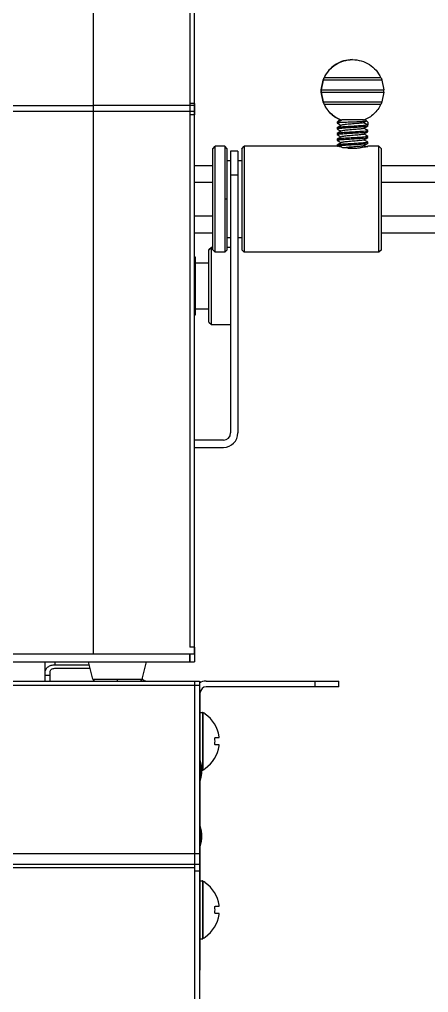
# Model space of a CAD drawing. Header units: inches. Extents: x 0 to 1338, y 51 to 562.
# Drawn here: x 1093.2 to 1178.2, y 228.1 to 430.1 of the extents above; entities that cross this region are included whole.
import ezdxf

# ---------------------------------------------------------------- set-up
doc = ezdxf.new("R2010")
doc.units = ezdxf.units.IN
doc.header["$LTSCALE"] = 0.5

msp = doc.modelspace()

# ---------------------------------------------------------------- linework, layer by layer
at = {"color": 253, "linetype": 'Continuous', "lineweight": 25}
for p, q in [((1108.58, 298.4), (1108.58, 561.9)), ((1129.58, 298.4), (1129.58, 561.9)), ((1128.58, 561.15), (1128.58, 412.7)), ((1162.39, 421.8), (1162.37, 421.8)), ((1156.27, 417.55), (1155.87, 415.55)), ((1155.9, 415.55), (1156.3, 417.55)), ((1168.49, 417.55), (1156.3, 417.55)), ((1168.28, 418.05), (1156.5, 418.05)), ((1168.49, 417.55), (1168.89, 415.55)), ((1155.87, 415.3), (1155.89, 415.3)), ((1155.87, 415.05), (1156.27, 413.05)), ((1155.9, 415.55), (1168.89, 415.55)), ((1155.9, 415.05), (1168.89, 415.05)), ((1156.3, 413.05), (1155.9, 415.05)), ((1168.89, 415.05), (1168.49, 413.05)), ((378.58, 412.28), (1108.58, 412.28)), ((1108.58, 412.36), (1129.58, 412.36)), ((1129.58, 412.7), (1128.58, 412.7)), ((1156.3, 413.05), (1168.49, 413.05)), ((1156.5, 412.55), (1168.28, 412.55)), ((1129.58, 411.02), (357.58, 411.02)), ((1128.58, 410.34), (1128.58, 299.8)), ((1129.58, 410.34), (1128.58, 410.34)), ((1159.68, 409.3), (1159.18, 408.8)), ((1159.18, 408.8), (1159.18, 408.65)), ((1159.18, 408.8), (1159.57, 408.8)), ((1159.24, 408.63), (1159.18, 408.65)), ((1159.57, 408.8), (1160.09, 408.8)), ((1159.87, 409.3), (1159.89, 409.3)), ((1159.89, 409.3), (1159.98, 409.26)), ((1160.07, 409.23), (1160.15, 409.3)), ((1164.64, 409.3), (1164.72, 409.23)), ((1164.71, 408.75), (1165.58, 408.25)), ((1165.08, 409.3), (1164.89, 409.3)), ((1165.29, 409.09), (1165.07, 409.31)), ((1165.29, 409.09), (1165.58, 408.8)), ((1165.58, 408.8), (1165.58, 408.25)), ((1165.58, 408.05), (1165.58, 408.26)), ((1159.18, 407.66), (1159.18, 407.45)), ((1159.18, 407.65), (1159.18, 407.45)), ((1159.25, 407.43), (1159.18, 407.45)), ((1159.18, 406.46), (1159.18, 406.25)), ((1159.18, 406.45), (1159.18, 406.25)), ((1159.25, 406.23), (1159.18, 406.25)), ((1165.52, 407.07), (1165.58, 407.05)), ((1165.58, 406.85), (1165.58, 407.06)), ((1159.18, 405.26), (1159.18, 405.05)), ((1159.18, 405.25), (1159.18, 405.05)), ((1159.25, 405.03), (1159.18, 405.05)), ((1159.18, 404.06), (1159.18, 403.85)), ((1159.18, 404.05), (1159.18, 403.85)), ((1165.52, 405.87), (1165.58, 405.85)), ((1165.52, 404.67), (1165.58, 404.65)), ((1165.58, 405.65), (1165.58, 405.86)), ((1165.58, 404.45), (1165.58, 404.66)), ((1133.38, 403.3), (1133.88, 403.8)), ((1133.88, 381.8), (1133.88, 403.8)), ((1135.88, 403.8), (1133.88, 403.8)), ((1136.39, 403.29), (1135.88, 403.8)), ((1135.88, 403.8), (1135.88, 381.8)), ((1138.58, 402.8), (1137.08, 402.8)), ((1137.08, 402.8), (1137.08, 344.3)), ((1138.58, 402.8), (1138.58, 344.3)), ((1139.38, 403.3), (1139.88, 403.8)), ((1139.88, 403.8), (1139.88, 381.8)), ((1159.27, 403.8), (1139.88, 403.8)), ((1159.25, 403.83), (1159.18, 403.85)), ((1159.19, 403.83), (1159.25, 403.8)), ((1160.35, 403.47), (1160.11, 403.61)), ((1161.39, 403.39), (1160.35, 403.47)), ((1165.06, 403.71), (1165.22, 403.75)), ((1167.88, 403.8), (1165.59, 403.8)), ((1167.88, 381.8), (1167.88, 403.8)), ((1168.38, 403.3), (1167.88, 403.8)), ((1137.08, 400.8), (1136.38, 400.8)), ((1139.38, 400.8), (1138.58, 400.8)), ((1133.38, 399.73), (1129.58, 399.73)), ((1189.38, 399.73), (1168.38, 399.73)), ((1133.38, 396.26), (1129.58, 396.26)), ((1138.58, 397.8), (1137.08, 397.8)), ((1189.38, 396.26), (1168.38, 396.26)), ((1136.38, 392.8), (1135.88, 392.8)), ((1133.38, 389.33), (1129.58, 389.33)), ((1189.38, 389.33), (1168.38, 389.33)), ((1129.58, 385.87), (1133.38, 385.87)), ((1168.38, 385.87), (1189.38, 385.87)), ((1137.08, 384.8), (1136.38, 384.8)), ((1139.38, 384.8), (1138.58, 384.8)), ((1133.08, 382.8), (1132.58, 382.3)), ((1132.58, 382.28), (1133.08, 382.78)), ((1132.58, 367.3), (1132.58, 382.3)), ((1133.38, 382.8), (1133.08, 382.8)), ((1133.08, 366.8), (1133.08, 382.8)), ((1133.38, 382.78), (1133.08, 382.78)), ((1133.38, 382.3), (1133.88, 381.8)), ((1135.88, 381.8), (1133.88, 381.8)), ((1135.88, 381.8), (1136.39, 382.3)), ((1137.08, 382.8), (1136.38, 382.8)), ((1137.08, 382.78), (1136.38, 382.78)), ((1139.38, 382.3), (1139.88, 381.8)), ((1167.88, 381.8), (1139.88, 381.8)), ((1168.38, 382.3), (1167.88, 381.8)), ((1129.78, 380.8), (1129.58, 380.8)), ((1129.78, 368.8), (1129.78, 380.8)), ((1132.58, 379.55), (1129.78, 379.55)), ((1132.58, 379.53), (1129.78, 379.53)), ((1129.58, 374.8), (1129.78, 374.8)), ((1129.78, 370.05), (1132.58, 370.05)), ((1129.58, 368.8), (1129.78, 368.8)), ((1132.58, 367.3), (1133.08, 366.8)), ((1133.08, 366.8), (1137.08, 366.8)), ((1135.58, 342.8), (1129.58, 342.8)), ((1129.58, 341.3), (1135.58, 341.3)), ((1129.58, 299.8), (1128.58, 299.8)), ((1129.58, 298.4), (357.58, 298.4)), ((1128.58, 296.8), (1128.58, 298.4)), ((357.58, 296.8), (1129.58, 296.8)), ((1098.58, 294), (1098.58, 296.8)), ((1100.58, 296.8), (1100.58, 296.18)), ((1100.58, 296.18), (1107.74, 296.18)), ((1100.58, 295.45), (1107.92, 295.45)), ((1108.49, 293.18), (1107.58, 296.8)), ((1118.67, 293.18), (1119.58, 296.8)), ((1098.58, 294), (1099.58, 294)), ((1099.58, 294), (1099.58, 294.73)), ((1108.49, 293.18), (1118.67, 293.18)), ((1113.58, 292.8), (1113.58, 293.18)), ((359.58, 292.8), (1130.58, 292.8)), ((359.58, 291.97), (1130.58, 291.97)), ((1129.58, 292.8), (1129.58, 107.8)), ((1130.58, 292.8), (1130.58, 107.8)), ((1131.98, 292.8), (1159.58, 292.8)), ((1159.58, 291.6), (1131.98, 291.6)), ((1154.58, 292.8), (1154.58, 291.6)), ((1159.58, 291.6), (1159.58, 292.8)), ((1130.78, 232.8), (1130.78, 290.4)), ((1130.78, 286.3), (1131.23, 286.3)), ((1131.23, 286.3), (1131.23, 274.3)), ((1131.33, 286.27), (1131.33, 274.32)), ((1131.78, 285.94), (1131.78, 285.99)), ((1133.89, 281.05), (1134.67, 281.05)), ((1131.23, 280.3), (1131.33, 280.3)), ((1134.67, 279.55), (1133.89, 279.55)), ((1131.01, 273.1), (1131.01, 275.3)), ((1131.01, 275.2), (1131.02, 275.2)), ((1131.02, 273.2), (1131.02, 275.2)), ((1131.01, 273.2), (1131.02, 273.2)), ((1131.08, 274.3), (1131.23, 274.3)), ((1131.78, 274.61), (1131.78, 274.66)), ((1131.01, 259.5), (1131.01, 261.7)), ((1131.01, 261.6), (1131.02, 261.6)), ((1131.02, 259.6), (1131.02, 261.6)), ((1131.01, 259.6), (1131.02, 259.6)), ((359.58, 256.97), (1130.58, 256.97)), ((359.58, 254.8), (1130.58, 254.8)), ((1129.58, 254), (360.58, 254)), ((1130.58, 253.3), (1129.58, 253.3)), ((1130.78, 251.3), (1131.23, 251.3)), ((1131.23, 251.3), (1131.23, 239.3)), ((1131.33, 251.27), (1131.33, 239.32)), ((1131.78, 250.94), (1131.78, 250.99)), ((1131.23, 245.3), (1131.33, 245.3)), ((1133.89, 246.05), (1134.67, 246.05)), ((1134.67, 244.55), (1133.89, 244.55)), ((1130.78, 239.3), (1131.23, 239.3)), ((1131.78, 239.61), (1131.78, 239.66)), ((1130.78, 237.8), (1130.58, 237.8)), ((1130.58, 232.8), (1130.78, 232.8))]:
    msp.add_line(p, q, dxfattribs=at)
for centre, radius, start, end in [((1135.58, 344.3), 1.5, 270, 0), ((1135.58, 344.3), 3, 270, 0), ((1108.97, 293.3), 0.5, 194.0362, 270), ((1118.19, 293.3), 0.5, 270, 345.9638), ((1131.98, 290.4), 2.4, 90, 125.6853), ((1131.98, 290.4), 1.2, 90, 180), ((1131.23, 286.1), 0.2, 60.0654, 90), ((1127.89, 280.3), 6.89, 55.6139, 60.0654), ((1127.89, 280.3), 6.85, 7.9696, 55.3794), ((1127.89, 280.3), 5.94, 354.6856, 5.3144), ((1127.89, 280.3), 6.85, 304.6206, 352.0304), ((1122.58, 274.2), 8.5, 7.4356, 15.2677), ((1122.58, 274.2), 8.5, 353.2437, 6.7563), ((1122.58, 274.2), 8.5, 344.7323, 352.5644), ((1131.23, 274.5), 0.2, 270, 299.9346), ((1127.89, 280.3), 6.89, 299.9346, 304.3861), ((1122.58, 260.6), 8.5, 7.4356, 15.2677), ((1122.58, 260.6), 8.5, 353.2437, 6.7563), ((1122.58, 260.6), 8.5, 344.7323, 352.5644), ((1131.23, 251.1), 0.2, 60.0654, 90), ((1127.89, 245.3), 6.89, 55.6139, 60.0654), ((1127.89, 245.3), 6.85, 7.9696, 55.3794), ((1127.89, 245.3), 5.94, 354.6856, 5.3144), ((1127.89, 245.3), 6.85, 304.6206, 352.0304), ((1131.23, 239.5), 0.2, 270, 299.9346), ((1127.89, 245.3), 6.89, 299.9346, 304.3861)]:
    msp.add_arc(centre, radius, start, end, dxfattribs=at)
for points in [[(1162.37, 421.8), (1161.75, 421.75), (1160.52, 421.65), (1158.83, 420.85), (1157.39, 419.65), (1156.78, 418.58), (1156.48, 418.05)], [(1156.5, 418.05), (1156.81, 418.58), (1157.42, 419.65), (1158.86, 420.85), (1160.55, 421.62), (1162.39, 421.89), (1164.24, 421.62), (1165.93, 420.85), (1167.37, 419.65), (1167.98, 418.58), (1168.28, 418.05)], [(1155.87, 415.55), (1155.87, 415.54), (1155.87, 415.54), (1155.87, 415.48), (1155.87, 415.4), (1155.87, 415.3), (1155.87, 415.2), (1155.87, 415.12), (1155.87, 415.06), (1155.87, 415.05), (1155.87, 415.05)], [(1155.9, 415.05), (1155.9, 415.05), (1155.9, 415.06), (1155.9, 415.12), (1155.9, 415.2), (1155.9, 415.3), (1155.9, 415.4), (1155.9, 415.48), (1155.9, 415.54), (1155.9, 415.54), (1155.9, 415.55)], [(1168.89, 415.05), (1168.89, 415.05), (1168.89, 415.06), (1168.89, 415.12), (1168.89, 415.2), (1168.89, 415.3), (1168.89, 415.4), (1168.89, 415.48), (1168.89, 415.54), (1168.89, 415.54), (1168.89, 415.55)], [(1128.58, 412.7), (1128.58, 412.55), (1128.58, 412.24), (1128.58, 411.66), (1128.58, 411.02), (1128.58, 410.57), (1128.58, 410.34)], [(1129.58, 412.7), (1129.58, 412.55), (1129.58, 412.24), (1129.58, 411.66), (1129.58, 411.02), (1129.58, 410.57), (1129.58, 410.34)], [(1156.48, 412.55), (1156.67, 412.18), (1157.07, 411.45), (1157.91, 410.52), (1158.9, 409.74), (1159.66, 409.4), (1160.04, 409.23)], [(1160.07, 409.23), (1159.69, 409.4), (1158.93, 409.74), (1157.94, 410.52), (1157.09, 411.45), (1156.7, 412.18), (1156.5, 412.55)], [(1168.28, 412.55), (1168.09, 412.18), (1167.69, 411.45), (1166.85, 410.52), (1165.86, 409.74), (1165.1, 409.4), (1164.72, 409.23)], [(1159.18, 408.65), (1159.19, 408.66), (1159.22, 408.69), (1159.41, 408.73), (1159.69, 408.76), (1159.96, 408.79), (1160.09, 408.8)], [(1165.58, 408.25), (1165.54, 408.23), (1165.45, 408.18), (1164.72, 408.1), (1163.67, 408.03), (1162.83, 407.98), (1162.41, 407.95)], [(1162.41, 407.75), (1162.83, 407.78), (1163.67, 407.83), (1164.72, 407.9), (1165.45, 407.98), (1165.54, 408.03), (1165.58, 408.05)], [(1162.41, 407.95), (1161.99, 407.93), (1161.15, 407.88), (1160.09, 407.8), (1159.34, 407.73), (1159.23, 407.68), (1159.18, 407.65)], [(1159.18, 407.45), (1159.23, 407.48), (1159.34, 407.53), (1160.09, 407.6), (1161.15, 407.68), (1161.99, 407.73), (1162.41, 407.75)], [(1162.41, 406.75), (1161.99, 406.73), (1161.15, 406.68), (1160.09, 406.6), (1159.34, 406.53), (1159.23, 406.48), (1159.18, 406.45)], [(1159.18, 406.25), (1159.23, 406.28), (1159.34, 406.33), (1160.09, 406.4), (1161.15, 406.48), (1161.99, 406.53), (1162.41, 406.55)], [(1165.58, 407.05), (1165.54, 407.03), (1165.45, 406.98), (1164.72, 406.9), (1163.67, 406.83), (1162.83, 406.78), (1162.41, 406.75)], [(1162.41, 406.55), (1162.83, 406.58), (1163.67, 406.63), (1164.72, 406.7), (1165.45, 406.78), (1165.54, 406.83), (1165.58, 406.85)], [(1162.41, 405.55), (1161.99, 405.53), (1161.15, 405.48), (1160.09, 405.4), (1159.34, 405.33), (1159.23, 405.28), (1159.18, 405.25)], [(1159.18, 405.05), (1159.23, 405.08), (1159.34, 405.13), (1160.09, 405.2), (1161.15, 405.28), (1161.99, 405.33), (1162.41, 405.35)], [(1162.41, 404.35), (1161.99, 404.33), (1161.15, 404.28), (1160.09, 404.2), (1159.34, 404.13), (1159.23, 404.08), (1159.18, 404.05)], [(1159.18, 403.85), (1159.23, 403.88), (1159.34, 403.93), (1160.09, 404), (1161.15, 404.08), (1161.99, 404.13), (1162.41, 404.15)], [(1165.58, 405.85), (1165.54, 405.83), (1165.45, 405.78), (1164.72, 405.7), (1163.67, 405.63), (1162.83, 405.58), (1162.41, 405.55)], [(1162.41, 405.35), (1162.83, 405.38), (1163.67, 405.43), (1164.72, 405.5), (1165.45, 405.58), (1165.54, 405.63), (1165.58, 405.65)], [(1165.58, 404.65), (1165.54, 404.63), (1165.45, 404.58), (1164.72, 404.5), (1163.67, 404.43), (1162.83, 404.38), (1162.41, 404.35)], [(1162.41, 404.15), (1162.83, 404.18), (1163.67, 404.23), (1164.72, 404.3), (1165.45, 404.38), (1165.54, 404.43), (1165.58, 404.45)], [(1133.38, 382.3), (1133.38, 382.34), (1133.38, 382.42), (1133.38, 383.04), (1133.38, 384.01), (1133.38, 385.33), (1133.38, 386.93), (1133.38, 388.75), (1133.38, 390.74), (1133.38, 392.8), (1133.38, 394.86), (1133.38, 396.84), (1133.38, 398.67), (1133.38, 400.27), (1133.38, 401.59), (1133.38, 402.56), (1133.38, 403.18), (1133.38, 403.26), (1133.38, 403.3)], [(1136.38, 392.8), (1136.38, 393.49), (1136.38, 394.86), (1136.38, 396.84), (1136.38, 398.67), (1136.38, 400.27), (1136.38, 401.59), (1136.38, 402.56), (1136.38, 403.18), (1136.38, 403.26), (1136.38, 403.3)], [(1139.38, 403.3), (1139.38, 403.26), (1139.38, 403.18), (1139.38, 402.56), (1139.38, 401.59), (1139.38, 400.27), (1139.38, 398.67), (1139.38, 396.84), (1139.38, 394.86), (1139.38, 392.8), (1139.38, 390.74), (1139.38, 388.75), (1139.38, 386.93), (1139.38, 385.33), (1139.38, 384.01), (1139.38, 383.04), (1139.38, 382.42), (1139.38, 382.34), (1139.38, 382.3)], [(1168.38, 382.3), (1168.38, 382.34), (1168.38, 382.42), (1168.38, 383.04), (1168.38, 384.01), (1168.38, 385.33), (1168.38, 386.93), (1168.38, 388.75), (1168.38, 390.74), (1168.38, 392.8), (1168.38, 394.86), (1168.38, 396.84), (1168.38, 398.67), (1168.38, 400.27), (1168.38, 401.59), (1168.38, 402.56), (1168.38, 403.18), (1168.38, 403.26), (1168.38, 403.3)], [(1136.38, 382.3), (1136.38, 382.34), (1136.38, 382.42), (1136.38, 383.04), (1136.38, 384.01), (1136.38, 385.33), (1136.38, 386.93), (1136.38, 388.75), (1136.38, 390.74), (1136.38, 392.11), (1136.38, 392.8)], [(1129.58, 299.8), (1129.58, 299.4), (1129.58, 298.62), (1129.58, 297.63), (1129.58, 296.93), (1129.58, 296.84), (1129.58, 296.8)], [(1098.58, 294.73), (1098.61, 294.92), (1098.67, 295.3), (1099.13, 295.78), (1099.79, 296.11), (1100.32, 296.16), (1100.58, 296.18)], [(1099.58, 294.73), (1099.6, 294.82), (1099.63, 295.01), (1099.86, 295.25), (1100.19, 295.42), (1100.45, 295.44), (1100.58, 295.45)]]:
    msp.add_open_spline(points, degree=3, dxfattribs=at)
for points, knots in [([(1156.48, 418.05), (1156.48, 418.05), (1156.48, 418.05), (1156.47, 418.03), (1156.44, 417.98), (1156.41, 417.9), (1156.37, 417.8), (1156.32, 417.7), (1156.3, 417.63), (1156.28, 417.59), (1156.27, 417.57), (1156.27, 417.55), (1156.27, 417.55), (1156.27, 417.55)], [0, 0, 0, 0, 0.060719, 0.119205, 0.239258, 0.368767, 0.500445, 0.631182, 0.759234, 0.820694, 0.879599, 0.938514, 1, 1, 1, 1]), ([(1156.3, 417.55), (1156.3, 417.55), (1156.3, 417.55), (1156.3, 417.57), (1156.31, 417.59), (1156.33, 417.63), (1156.36, 417.7), (1156.4, 417.8), (1156.44, 417.9), (1156.47, 417.98), (1156.5, 418.03), (1156.5, 418.05), (1156.5, 418.05), (1156.5, 418.05)], [0, 0, 0, 0, 0.061386, 0.120246, 0.179133, 0.240597, 0.368598, 0.499606, 0.631091, 0.76054, 0.880645, 0.939191, 1, 1, 1, 1]), ([(1168.28, 418.05), (1168.28, 418.05), (1168.28, 418.05), (1168.29, 418.03), (1168.32, 417.98), (1168.35, 417.9), (1168.4, 417.8), (1168.44, 417.7), (1168.46, 417.63), (1168.48, 417.59), (1168.49, 417.57), (1168.49, 417.55), (1168.49, 417.55), (1168.49, 417.55)], [0, 0, 0, 0, 0.060751, 0.119278, 0.239447, 0.368739, 0.50038, 0.631233, 0.759388, 0.820807, 0.879677, 0.938555, 1, 1, 1, 1]), ([(1155.87, 415.55), (1155.87, 415.54), (1155.87, 415.54), (1155.87, 415.5), (1155.87, 415.45), (1155.87, 415.39), (1155.87, 415.33), (1155.87, 415.3)], [0, 0, 0, 0, 0.2852048, 0.417546, 0.5508278, 0.7796767, 1, 1, 1, 1]), ([(1155.87, 415.3), (1155.87, 415.3), (1155.87, 415.29), (1155.87, 415.29), (1155.87, 415.28)], [0, 0, 0, 0, 0.56, 1, 1, 1, 1]), ([(1155.87, 415.28), (1155.87, 415.25), (1155.87, 415.19), (1155.87, 415.13), (1155.87, 415.09), (1155.87, 415.06), (1155.87, 415.05), (1155.87, 415.05)], [0, 0, 0, 0, 0.288657, 0.426213, 0.567465, 0.784166, 1, 1, 1, 1]), ([(1155.89, 415.31), (1155.89, 415.35), (1155.89, 415.4), (1155.89, 415.46), (1155.9, 415.5), (1155.9, 415.54), (1155.9, 415.55), (1155.9, 415.55)], [0, 0, 0, 0, 0.288685, 0.426247, 0.567504, 0.784188, 1, 1, 1, 1]), ([(1155.89, 415.3), (1155.89, 415.3), (1155.89, 415.31), (1155.89, 415.31), (1155.89, 415.31)], [0, 0, 0, 0, 0.56, 1, 1, 1, 1]), ([(1155.89, 415.3), (1155.89, 415.27), (1155.89, 415.21), (1155.89, 415.14), (1155.89, 415.1), (1155.89, 415.06), (1155.89, 415.05), (1155.89, 415.05)], [0, 0, 0, 0, 0.2189796, 0.4491856, 0.5811841, 0.7130335, 1, 1, 1, 1]), ([(1156.27, 413.05), (1156.27, 413.05), (1156.27, 413.04), (1156.27, 413.03), (1156.28, 413), (1156.3, 412.96), (1156.33, 412.89), (1156.37, 412.8), (1156.41, 412.7), (1156.44, 412.63), (1156.46, 412.59), (1156.47, 412.57), (1156.48, 412.55), (1156.48, 412.55), (1156.48, 412.55)], [0, 0, 0, 0, 0.063883, 0.125028, 0.186318, 0.250614, 0.373908, 0.500167, 0.625856, 0.749478, 0.814319, 0.875748, 0.936655, 1, 1, 1, 1]), ([(1156.5, 412.55), (1156.5, 412.55), (1156.5, 412.55), (1156.5, 412.57), (1156.47, 412.62), (1156.44, 412.7), (1156.4, 412.8), (1156.36, 412.9), (1156.33, 412.97), (1156.31, 413.01), (1156.3, 413.03), (1156.3, 413.05), (1156.3, 413.05), (1156.3, 413.05)], [0, 0, 0, 0, 0.060719, 0.119205, 0.239258, 0.368767, 0.500445, 0.631182, 0.759234, 0.820694, 0.879599, 0.938514, 1, 1, 1, 1]), ([(1168.49, 413.05), (1168.49, 413.05), (1168.49, 413.05), (1168.49, 413.03), (1168.48, 413.01), (1168.46, 412.97), (1168.44, 412.9), (1168.4, 412.8), (1168.35, 412.7), (1168.32, 412.62), (1168.29, 412.57), (1168.28, 412.55), (1168.28, 412.55), (1168.28, 412.55)], [0, 0, 0, 0, 0.061427, 0.120323, 0.179246, 0.240751, 0.368649, 0.499541, 0.631063, 0.760728, 0.880719, 0.939223, 1, 1, 1, 1]), ([(1159.19, 408.63), (1159.34, 408.55), (1159.62, 408.39), (1159.89, 408.23), (1160.02, 408.15)], [0, 0, 0, 0, 0.5302912, 1, 1, 1, 1]), ([(1160.07, 408.18), (1159.93, 408.09), (1159.63, 407.92), (1159.34, 407.75), (1159.19, 407.67)], [0, 0, 0, 0, 0.499558, 1, 1, 1, 1]), ([(1159.98, 409.26), (1159.9, 409.18), (1159.76, 409.02), (1159.63, 408.87), (1159.57, 408.8)], [0, 0, 0, 0, 0.56, 1, 1, 1, 1]), ([(1159.89, 409.3), (1159.83, 409.3), (1159.72, 409.3), (1159.67, 409.3), (1159.68, 409.3), (1159.68, 409.3)], [0, 0, 0, 0, 0.488754, 0.977508, 1, 1, 1, 1]), ([(1159.98, 409.26), (1159.99, 409.26), (1160.02, 409.25), (1160.05, 409.23), (1160.07, 409.23)], [0, 0, 0, 0, 0.560206, 1, 1, 1, 1]), ([(1160.09, 408.8), (1160.26, 408.81), (1160.58, 408.82), (1161.16, 408.85), (1161.78, 408.87), (1162.2, 408.89), (1162.41, 408.9)], [0, 0, 0, 0, 0.252888, 0.503851, 0.752888, 1, 1, 1, 1]), ([(1164.62, 408.7), (1164.55, 408.68), (1164.39, 408.64), (1163.95, 408.59), (1163.39, 408.53), (1162.75, 408.48), (1162.08, 408.43), (1161.44, 408.37), (1160.87, 408.32), (1160.42, 408.26), (1160.15, 408.22), (1160.11, 408.19), (1160.09, 408.18)], [0, 0, 0, 0, 0.1026729, 0.2068445, 0.3110444, 0.4152235, 0.5194132, 0.6236025, 0.7277812, 0.831981, 0.9361494, 1, 1, 1, 1]), ([(1162.4, 409.3), (1162.18, 409.3), (1161.74, 409.3), (1161.12, 409.3), (1160.56, 409.3), (1160.29, 409.3), (1160.15, 409.3)], [0, 0, 0, 0, 0.249988, 0.499984, 0.749988, 1, 1, 1, 1]), ([(1164.64, 409.3), (1164.5, 409.3), (1164.24, 409.3), (1163.69, 409.3), (1163.07, 409.3), (1162.63, 409.3), (1162.4, 409.3)], [0, 0, 0, 0, 0.250011, 0.500015, 0.750011, 1, 1, 1, 1]), ([(1162.41, 408.9), (1162.81, 408.91), (1163.61, 408.94), (1164.57, 408.99), (1165.22, 409.04), (1165.27, 409.07), (1165.29, 409.09)], [0, 0, 0, 0, 0.255913, 0.507883, 0.755912, 1, 1, 1, 1]), ([(1164.62, 408.69), (1164.76, 408.78), (1164.95, 408.89), (1165.14, 409), (1165.19, 409.03)], [0, 0, 0, 0, 0.754124, 1, 1, 1, 1]), ([(1159.19, 407.43), (1159.34, 407.35), (1159.62, 407.19), (1159.89, 407.03), (1160.02, 406.95)], [0, 0, 0, 0, 0.53037, 1, 1, 1, 1]), ([(1160.08, 406.98), (1159.93, 406.89), (1159.63, 406.72), (1159.34, 406.55), (1159.19, 406.47)], [0, 0, 0, 0, 0.499567, 1, 1, 1, 1]), ([(1159.19, 406.23), (1159.34, 406.15), (1159.62, 405.99), (1159.89, 405.83), (1160.02, 405.75)], [0, 0, 0, 0, 0.530725, 1, 1, 1, 1]), ([(1164.67, 406.32), (1164.67, 406.32), (1164.66, 406.29), (1164.45, 406.25), (1164.05, 406.2), (1163.52, 406.15), (1162.89, 406.09), (1162.22, 406.04), (1161.56, 405.98), (1160.97, 405.93), (1160.5, 405.87), (1160.18, 405.82), (1160.11, 405.79), (1160.08, 405.78)], [0, 0, 0, 0, 0.0252542, 0.1245557, 0.2237753, 0.3230751, 0.4222978, 0.521594, 0.6208222, 0.7201127, 0.8193484, 0.9186316, 1, 1, 1, 1]), ([(1164.67, 407.52), (1164.66, 407.52), (1164.64, 407.49), (1164.41, 407.45), (1164, 407.39), (1163.46, 407.34), (1162.82, 407.29), (1162.15, 407.23), (1161.5, 407.18), (1160.92, 407.12), (1160.46, 407.07), (1160.16, 407.02), (1160.11, 406.99), (1160.09, 406.98)], [0, 0, 0, 0, 0.03703, 0.1361881, 0.2354146, 0.3345793, 0.4337992, 0.5329722, 0.6321842, 0.7313668, 0.8305695, 0.9297622, 1, 1, 1, 1]), ([(1164.68, 407.52), (1164.83, 407.61), (1165.13, 407.78), (1165.42, 407.95), (1165.57, 408.03)], [0, 0, 0, 0, 0.49958, 1, 1, 1, 1]), ([(1164.68, 406.32), (1164.83, 406.4), (1165.13, 406.58), (1165.42, 406.75), (1165.57, 406.83)], [0, 0, 0, 0, 0.499567, 1, 1, 1, 1]), ([(1165.57, 407.07), (1165.42, 407.15), (1165.14, 407.31), (1164.87, 407.47), (1164.74, 407.55)], [0, 0, 0, 0, 0.530981, 1, 1, 1, 1]), ([(1165.57, 405.87), (1165.42, 405.95), (1165.14, 406.11), (1164.87, 406.27), (1164.74, 406.35)], [0, 0, 0, 0, 0.5311035, 1, 1, 1, 1]), ([(1160.07, 405.78), (1159.93, 405.69), (1159.63, 405.52), (1159.34, 405.35), (1159.19, 405.27)], [0, 0, 0, 0, 0.499608, 1, 1, 1, 1]), ([(1159.19, 405.03), (1159.34, 404.95), (1159.62, 404.79), (1159.89, 404.63), (1160.02, 404.55)], [0, 0, 0, 0, 0.531772, 1, 1, 1, 1]), ([(1160.08, 404.58), (1159.93, 404.5), (1159.64, 404.32), (1159.34, 404.15), (1159.19, 404.07)], [0, 0, 0, 0, 0.499603, 1, 1, 1, 1]), ([(1164.68, 405.12), (1164.68, 405.12), (1164.67, 405.1), (1164.48, 405.06), (1164.1, 405.01), (1163.57, 404.95), (1162.96, 404.9), (1162.29, 404.84), (1161.63, 404.79), (1161.03, 404.73), (1160.54, 404.68), (1160.2, 404.63), (1160.12, 404.59), (1160.08, 404.58)], [0, 0, 0, 0, 0.018523, 0.117568, 0.216593, 0.315627, 0.414661, 0.513683, 0.612725, 0.711737, 0.810786, 0.909788, 1, 1, 1, 1]), ([(1164.68, 403.92), (1164.83, 404.01), (1165.13, 404.18), (1165.42, 404.35), (1165.57, 404.43)], [0, 0, 0, 0, 0.49963, 1, 1, 1, 1]), ([(1164.69, 405.12), (1164.83, 405.21), (1165.13, 405.38), (1165.42, 405.55), (1165.57, 405.63)], [0, 0, 0, 0, 0.499637, 1, 1, 1, 1]), ([(1165.56, 404.67), (1165.41, 404.76), (1165.14, 404.92), (1164.86, 405.08), (1164.74, 405.15)], [0, 0, 0, 0, 0.535373, 1, 1, 1, 1]), ([(1160.11, 403.61), (1159.88, 403.66), (1159.57, 403.74), (1159.5, 403.76), (1159.49, 403.77)], [0, 0, 0, 0, 0.713027, 1, 1, 1, 1]), ([(1164.68, 403.92), (1164.68, 403.92), (1164.68, 403.9), (1164.5, 403.87), (1164.15, 403.81), (1163.63, 403.76), (1163.02, 403.7), (1162.36, 403.65), (1161.69, 403.59), (1161.09, 403.54), (1160.66, 403.49), (1160.49, 403.47), (1160.44, 403.46)], [0, 0, 0, 0, 0.007961, 0.124952, 0.242006, 0.359005, 0.476049, 0.593057, 0.710089, 0.827108, 0.944126, 1, 1, 1, 1]), ([(1164.47, 403.56), (1164.25, 403.52), (1163.82, 403.44), (1163.01, 403.35), (1162.18, 403.33), (1161.65, 403.37), (1161.39, 403.39)], [0, 0, 0, 0, 0.261643, 0.512025, 0.755409, 1, 1, 1, 1]), ([(1165.59, 403.8), (1165.59, 403.79), (1165.6, 403.79), (1165.36, 403.73), (1164.99, 403.65), (1164.64, 403.59), (1164.47, 403.56)], [0, 0, 0, 0, 0.241018, 0.491098, 0.740212, 1, 1, 1, 1]), ([(1165.18, 403.69), (1165.16, 403.7), (1165.01, 403.79), (1164.87, 403.87), (1164.74, 403.95)], [0, 0, 0, 0, 0.118186, 1, 1, 1, 1]), ([(1165.22, 403.75), (1165.31, 403.77), (1165.5, 403.79), (1165.56, 403.8), (1165.59, 403.8)], [0, 0, 0, 0, 0.505612, 1, 1, 1, 1]), ([(1128.58, 298.4), (1128.58, 298.15), (1128.58, 297.55), (1128.58, 296.94), (1128.58, 296.84), (1128.58, 296.8)], [0, 0, 0, 0, 0.270374, 0.635187, 1, 1, 1, 1]), ([(1098.58, 292.8), (1098.58, 292.82), (1098.58, 292.97), (1098.58, 293.53), (1098.58, 294)], [0, 0, 0, 0, 0.164015, 1, 1, 1, 1]), ([(1099.58, 292.8), (1099.58, 292.82), (1099.58, 292.97), (1099.58, 293.53), (1099.58, 294)], [0, 0, 0, 0, 0.164015, 1, 1, 1, 1]), ([(1118.71, 293.33), (1118.76, 293.25), (1118.87, 293.05), (1119.19, 292.84), (1119.45, 292.81), (1119.58, 292.8)], [0, 0, 0, 0, 0.269392, 0.634696, 1, 1, 1, 1]), ([(1133.8, 280.85), (1133.8, 280.86), (1133.8, 280.89), (1133.8, 280.93), (1133.81, 280.96), (1133.82, 281), (1133.85, 281.04), (1133.88, 281.05), (1133.89, 281.05)], [0, 0, 0, 0, 0.1203636, 0.2501157, 0.3743006, 0.5002949, 0.7427275, 1, 1, 1, 1]), ([(1134.67, 281.05), (1134.68, 281.05), (1134.68, 281.06), (1134.69, 281.1), (1134.68, 281.17), (1134.68, 281.22), (1134.67, 281.25)], [0, 0, 0, 0, 0.250709, 0.499762, 0.749049, 1, 1, 1, 1]), ([(1133.89, 279.55), (1133.88, 279.55), (1133.85, 279.56), (1133.82, 279.59), (1133.81, 279.63), (1133.8, 279.67), (1133.8, 279.71), (1133.8, 279.73), (1133.8, 279.75)], [0, 0, 0, 0, 0.2567285, 0.4987489, 0.6254937, 0.7497302, 0.8792201, 1, 1, 1, 1]), ([(1134.67, 279.35), (1134.68, 279.37), (1134.68, 279.43), (1134.69, 279.49), (1134.68, 279.54), (1134.68, 279.54), (1134.67, 279.55)], [0, 0, 0, 0, 0.250709, 0.499762, 0.749049, 1, 1, 1, 1]), ([(1133.8, 245.85), (1133.8, 245.86), (1133.8, 245.89), (1133.8, 245.93), (1133.81, 245.96), (1133.82, 246), (1133.85, 246.04), (1133.88, 246.05), (1133.89, 246.05)], [0, 0, 0, 0, 0.1203636, 0.2501157, 0.3743006, 0.5002949, 0.7427275, 1, 1, 1, 1]), ([(1133.89, 244.55), (1133.88, 244.55), (1133.85, 244.56), (1133.82, 244.59), (1133.81, 244.63), (1133.8, 244.67), (1133.8, 244.71), (1133.8, 244.73), (1133.8, 244.75)], [0, 0, 0, 0, 0.2567285, 0.4987489, 0.6254937, 0.7497302, 0.8792201, 1, 1, 1, 1]), ([(1134.67, 246.05), (1134.68, 246.05), (1134.68, 246.06), (1134.69, 246.1), (1134.68, 246.17), (1134.68, 246.22), (1134.67, 246.25)], [0, 0, 0, 0, 0.250709, 0.499762, 0.749049, 1, 1, 1, 1]), ([(1134.67, 244.35), (1134.68, 244.37), (1134.68, 244.43), (1134.69, 244.49), (1134.68, 244.54), (1134.68, 244.54), (1134.67, 244.55)], [0, 0, 0, 0, 0.250709, 0.499762, 0.749049, 1, 1, 1, 1])]:
    msp.add_open_spline(points, degree=3, knots=knots, dxfattribs=at)

doc.saveas('drawing.dxf')
